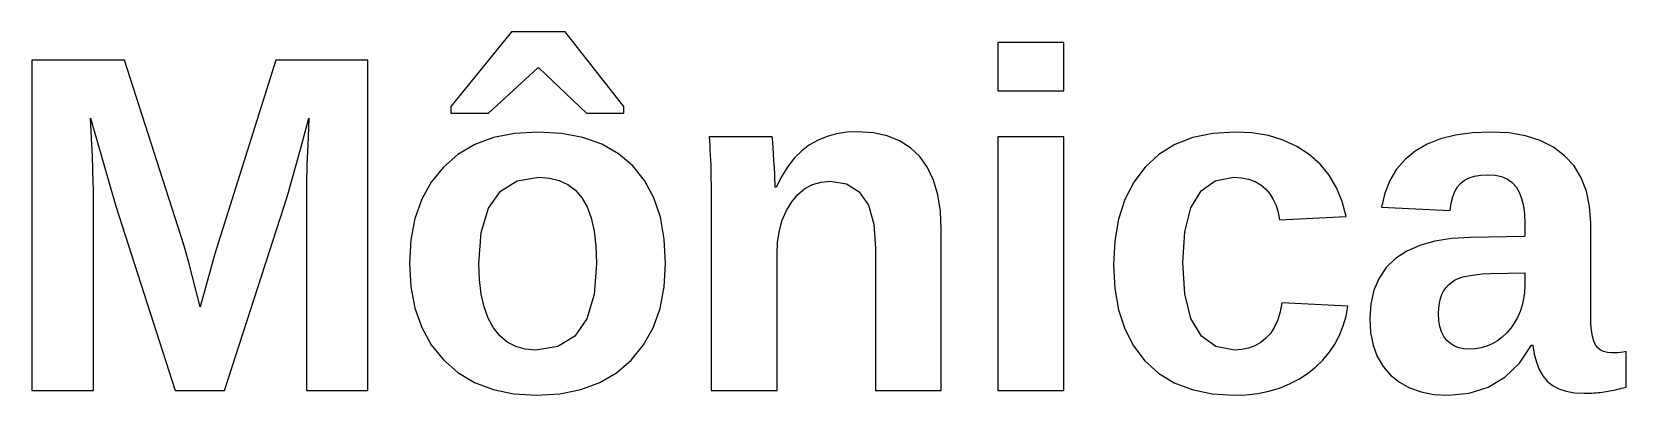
# Model space of a CAD drawing. Header units: metres. Extents: x 18 to 589, y 31 to 387.
# Drawn here: x 100.05 to 136.9, y 59.57 to 67.97 of the extents above; entities that cross this region are included whole.
import ezdxf

# ---------------------------------------------------------------- set-up
doc = ezdxf.new("R2010")
doc.units = ezdxf.units.M

msp = doc.modelspace()

# ---------------------------------------------------------------- linework, layer by layer
for p, q in [((111.138, 67.9728), (109.738, 66.2477)), ((112.38, 67.9728), (111.138, 67.9728)), ((113.736, 66.2477), (112.38, 67.9728)), ((123.906, 67.7287), (122.381, 67.7287)), ((122.381, 67.7287), (122.381, 66.6057)), ((123.906, 66.6057), (123.906, 67.7287)), ((102.197, 67.3218), (100.054, 67.3218)), ((100.054, 67.3218), (100.054, 59.678)), ((103.564, 63.047), (102.197, 67.3218)), ((105.69, 67.3218), (104.285, 62.8353)), ((107.822, 67.3218), (105.69, 67.3218)), ((107.822, 59.678), (107.822, 67.3218)), ((110.606, 66.0957), (111.751, 67.1373)), ((111.751, 67.1373), (111.773, 67.1373)), ((111.773, 67.1373), (112.874, 66.0957)), ((122.381, 66.6057), (123.906, 66.6057)), ((101.434, 65.507), (101.41, 65.9764)), ((101.41, 65.9764), (101.991, 63.9421)), ((106.309, 65.428), (106.455, 65.9764)), ((106.455, 65.9764), (106.438, 65.5405)), ((109.738, 66.2477), (109.738, 66.0957)), ((109.738, 66.0957), (110.606, 66.0957)), ((112.874, 66.0957), (113.736, 66.0957)), ((113.736, 66.0957), (113.736, 66.2477)), ((111.214, 65.6239), (110.727, 65.5265)), ((111.751, 65.6563), (111.214, 65.6239)), ((112.299, 65.625), (111.751, 65.6563)), ((112.792, 65.5309), (112.299, 65.625)), ((118.656, 65.6131), (118.434, 65.5524)), ((118.893, 65.6496), (118.656, 65.6131)), ((119.144, 65.6617), (118.893, 65.6496)), ((119.5, 65.6387), (119.144, 65.6617)), ((119.821, 65.5697), (119.5, 65.6387)), ((127.351, 65.6239), (126.886, 65.5265)), ((127.864, 65.6563), (127.351, 65.6239)), ((128.264, 65.6355), (127.864, 65.6563)), ((128.636, 65.573), (128.264, 65.6355)), ((133.347, 65.6386), (132.962, 65.5856)), ((133.769, 65.6563), (133.347, 65.6386)), ((134.193, 65.6344), (133.769, 65.6563)), ((134.577, 65.5686), (134.193, 65.6344)), ((101.452, 65.1058), (101.434, 65.507)), ((106.179, 64.9504), (106.309, 65.428)), ((106.438, 65.5405), (106.424, 65.1874)), ((110.289, 65.3643), (109.902, 65.1372)), ((110.727, 65.5265), (110.289, 65.3643)), ((113.231, 65.3741), (112.792, 65.5309)), ((113.615, 65.1546), (113.231, 65.3741)), ((117.164, 65.5478), (115.71, 65.5478)), ((115.71, 65.5478), (115.716, 65.4498)), ((115.716, 65.4498), (115.722, 65.3469)), ((115.722, 65.3469), (115.728, 65.2389)), ((115.728, 65.2389), (115.734, 65.1259)), ((117.171, 65.4928), (117.164, 65.5478)), ((117.178, 65.4103), (117.171, 65.4928)), ((117.187, 65.3001), (117.178, 65.4103)), ((117.197, 65.1624), (117.187, 65.3001)), ((118.032, 65.3579), (117.851, 65.2216)), ((118.225, 65.4673), (118.032, 65.3579)), ((118.434, 65.5524), (118.225, 65.4673)), ((120.107, 65.4547), (119.821, 65.5697)), ((120.359, 65.2937), (120.107, 65.4547)), ((120.576, 65.0867), (120.359, 65.2937)), ((123.906, 65.5478), (122.381, 65.5478)), ((122.381, 65.5478), (122.381, 59.678)), ((123.906, 59.678), (123.906, 65.5478)), ((126.47, 65.3643), (126.104, 65.1372)), ((126.886, 65.5265), (126.47, 65.3643)), ((128.979, 65.4688), (128.636, 65.573)), ((129.293, 65.323), (128.979, 65.4688)), ((129.579, 65.1355), (129.293, 65.323)), ((132.303, 65.3733), (132.03, 65.2141)), ((132.614, 65.4971), (132.303, 65.3733)), ((132.962, 65.5856), (132.614, 65.4971)), ((134.92, 65.4591), (134.577, 65.5686)), ((135.222, 65.3056), (134.92, 65.4591)), ((135.483, 65.1084), (135.222, 65.3056)), ((101.465, 64.7727), (101.452, 65.1058)), ((106.065, 64.5436), (106.179, 64.9504)), ((106.413, 64.9173), (106.407, 64.73)), ((106.424, 65.1874), (106.413, 64.9173)), ((109.902, 65.1372), (109.565, 64.8453)), ((113.945, 64.8724), (113.615, 65.1546)), ((114.218, 64.5314), (113.945, 64.8724)), ((115.734, 65.1259), (115.74, 65.008)), ((115.74, 65.008), (115.744, 64.8807)), ((115.744, 64.8807), (115.748, 64.7398)), ((117.207, 64.9972), (117.197, 65.1624)), ((117.217, 64.8293), (117.207, 64.9972)), ((117.528, 64.8606), (117.386, 64.6358)), ((117.684, 65.0559), (117.528, 64.8606)), ((117.851, 65.2216), (117.684, 65.0559)), ((120.756, 64.8354), (120.576, 65.0867)), ((126.104, 65.1372), (125.786, 64.8453)), ((129.83, 64.9113), (129.579, 65.1355)), ((130.04, 64.6555), (129.83, 64.9113)), ((131.795, 65.0207), (131.599, 64.7941)), ((132.03, 65.2141), (131.795, 65.0207)), ((135.7, 64.8708), (135.483, 65.1084)), ((135.868, 64.5963), (135.7, 64.8708)), ((101.473, 64.5078), (101.465, 64.7727)), ((101.475, 64.3109), (101.473, 64.5078)), ((105.968, 64.2075), (106.065, 64.5436)), ((106.403, 64.5627), (106.402, 64.4997)), ((106.402, 64.4997), (106.402, 64.4368)), ((106.404, 64.6256), (106.403, 64.5627)), ((106.407, 64.73), (106.404, 64.6256)), ((109.283, 64.4967), (109.065, 64.0997)), ((109.565, 64.8453), (109.283, 64.4967)), ((110.884, 64.2908), (111.273, 64.5297)), ((111.273, 64.5297), (111.773, 64.6093)), ((111.773, 64.6093), (112.021, 64.5905)), ((112.021, 64.5905), (112.244, 64.5338)), ((112.244, 64.5338), (112.442, 64.4394)), ((114.43, 64.1355), (114.218, 64.5314)), ((115.748, 64.7398), (115.751, 64.5852)), ((115.751, 64.5852), (115.753, 64.417)), ((117.224, 64.6839), (117.217, 64.8293)), ((117.23, 64.5607), (117.224, 64.6839)), ((117.233, 64.4599), (117.23, 64.5607)), ((117.386, 64.6358), (117.256, 64.3814)), ((118.101, 64.4411), (118.296, 64.4981)), ((118.296, 64.4981), (118.509, 64.5171)), ((118.509, 64.5171), (118.886, 64.4553)), ((120.895, 64.5416), (120.756, 64.8354)), ((120.995, 64.2052), (120.895, 64.5416)), ((125.523, 64.4951), (125.318, 64.0936)), ((125.786, 64.8453), (125.523, 64.4951)), ((127.078, 64.2943), (127.408, 64.5306)), ((127.408, 64.5306), (127.832, 64.6093)), ((127.832, 64.6093), (128.014, 64.5986)), ((128.014, 64.5986), (128.179, 64.5664)), ((128.179, 64.5664), (128.327, 64.5127)), ((128.327, 64.5127), (128.457, 64.4375)), ((130.211, 64.368), (130.04, 64.6555)), ((131.442, 64.5342), (131.324, 64.2412)), ((131.599, 64.7941), (131.442, 64.5342)), ((133.082, 64.4764), (133.171, 64.5457)), ((133.171, 64.5457), (133.277, 64.5997)), ((133.277, 64.5997), (133.401, 64.6382)), ((133.401, 64.6382), (133.543, 64.6613)), ((133.543, 64.6613), (133.704, 64.669)), ((133.704, 64.669), (133.876, 64.6579)), ((133.876, 64.6579), (134.027, 64.6243)), ((134.027, 64.6243), (134.159, 64.5684)), ((134.159, 64.5684), (134.27, 64.4902)), ((134.27, 64.4902), (134.36, 64.3896)), ((135.989, 64.2849), (135.868, 64.5963)), ((101.475, 59.678), (101.475, 64.3109)), ((105.886, 63.9421), (105.968, 64.2075)), ((106.402, 64.4368), (106.401, 64.3739)), ((106.401, 64.3739), (106.401, 64.3109)), ((106.401, 64.3109), (106.401, 59.678)), ((110.606, 63.8926), (110.884, 64.2908)), ((112.442, 64.4394), (112.616, 64.3073)), ((112.616, 64.3073), (112.765, 64.1373)), ((112.765, 64.1373), (112.888, 63.9255)), ((114.581, 63.6847), (114.43, 64.1355)), ((115.753, 64.417), (115.753, 64.235)), ((115.753, 64.235), (115.753, 59.678)), ((117.234, 64.3814), (117.233, 64.4599)), ((117.256, 64.3814), (117.234, 64.3814)), ((117.617, 64.0424), (117.761, 64.2133)), ((117.761, 64.2133), (117.922, 64.3462)), ((117.922, 64.3462), (118.101, 64.4411)), ((118.886, 64.4553), (119.179, 64.2697)), ((119.179, 64.2697), (119.389, 63.9605)), ((121.055, 63.8264), (120.995, 64.2052)), ((126.843, 63.9004), (127.078, 64.2943)), ((128.457, 64.4375), (128.57, 64.3408)), ((128.57, 64.3408), (128.666, 64.2261)), ((128.666, 64.2261), (128.747, 64.0969)), ((130.341, 64.0488), (130.211, 64.368)), ((131.324, 64.2412), (131.246, 63.9149)), ((132.861, 64.0068), (132.899, 64.1545)), ((132.899, 64.1545), (132.948, 64.282)), ((132.948, 64.282), (133.009, 64.3893)), ((133.009, 64.3893), (133.082, 64.4764)), ((134.36, 64.3896), (134.432, 64.266)), ((134.432, 64.266), (134.488, 64.1188)), ((136.061, 63.9366), (135.989, 64.2849)), ((101.991, 63.9421), (103.369, 59.678)), ((104.508, 59.678), (105.886, 63.9421)), ((109.065, 64.0997), (108.908, 63.6543)), ((110.439, 63.3351), (110.606, 63.8926)), ((112.888, 63.9255), (112.984, 63.6677)), ((117.4, 63.6197), (117.495, 63.8418)), ((117.495, 63.8418), (117.617, 64.0424)), ((119.389, 63.9605), (119.514, 63.5276)), ((121.075, 63.405), (121.055, 63.8264)), ((125.318, 64.0936), (125.171, 63.6406)), ((126.702, 63.349), (126.843, 63.9004)), ((128.747, 64.0969), (128.812, 63.9531)), ((128.812, 63.9531), (128.861, 63.7948)), ((128.861, 63.7948), (128.895, 63.622)), ((130.43, 63.6979), (130.341, 64.0488)), ((131.246, 63.9149), (132.836, 63.8389)), ((132.836, 63.8389), (132.861, 64.0068)), ((134.488, 64.1188), (134.529, 63.9479)), ((134.529, 63.9479), (134.553, 63.7534)), ((134.553, 63.7534), (134.561, 63.5352)), ((136.085, 63.5514), (136.061, 63.9366)), ((108.908, 63.6543), (108.815, 63.1605)), ((112.984, 63.6677), (113.052, 63.3639)), ((114.672, 63.1789), (114.581, 63.6847)), ((117.332, 63.3761), (117.4, 63.6197)), ((119.514, 63.5276), (119.556, 62.9709)), ((121.075, 59.678), (121.075, 63.405)), ((125.171, 63.6406), (125.083, 63.1362)), ((128.895, 63.622), (130.43, 63.6979)), ((134.561, 63.5352), (134.561, 63.2368)), ((136.085, 61.414), (136.085, 63.5514)), ((103.683, 62.6346), (103.564, 63.047)), ((108.815, 63.1605), (108.783, 62.6183)), ((110.384, 62.6183), (110.439, 63.3351)), ((113.052, 63.3639), (113.093, 63.0141)), ((113.093, 63.0141), (113.107, 62.6183)), ((114.702, 62.6183), (114.672, 63.1789)), ((117.278, 62.8245), (117.291, 63.111)), ((117.291, 63.111), (117.332, 63.3761)), ((125.083, 63.1362), (125.054, 62.5804)), ((126.655, 62.6401), (126.702, 63.349)), ((132.135, 63.0341), (131.833, 62.8991)), ((132.48, 63.1318), (132.135, 63.0341)), ((132.867, 63.1921), (132.48, 63.1318)), ((133.297, 63.2151), (132.867, 63.1921)), ((134.561, 63.2368), (133.297, 63.2151)), ((104.285, 62.8353), (103.944, 61.6093)), ((117.278, 59.678), (117.278, 62.8245)), ((119.556, 62.9709), (119.556, 59.678)), ((131.574, 62.7268), (131.36, 62.5185)), ((131.833, 62.8991), (131.574, 62.7268)), ((103.944, 61.6093), (103.683, 62.6346)), ((108.783, 62.6183), (108.815, 62.0741)), ((110.397, 62.2443), (110.384, 62.6183)), ((113.107, 62.6183), (113.051, 61.8957)), ((114.67, 62.0723), (114.702, 62.6183)), ((125.054, 62.5804), (125.083, 62.0369)), ((126.702, 61.9096), (126.655, 62.6401)), ((131.36, 62.5185), (131.194, 62.2755)), ((133.025, 62.2684), (133.127, 62.3034)), ((133.127, 62.3034), (133.253, 62.3326)), ((133.253, 62.3326), (133.404, 62.356)), ((133.404, 62.356), (133.579, 62.3734)), ((133.579, 62.3734), (133.78, 62.385)), ((133.78, 62.385), (134.561, 62.3959)), ((134.561, 62.3959), (134.561, 62.0975)), ((108.815, 62.0741), (108.908, 61.5785)), ((110.438, 61.9079), (110.397, 62.2443)), ((114.575, 61.5754), (114.67, 62.0723)), ((125.083, 62.0369), (125.17, 61.5435)), ((126.846, 61.3415), (126.702, 61.9096)), ((131.075, 61.9977), (131.004, 61.6853)), ((131.194, 62.2755), (131.075, 61.9977)), ((132.644, 61.8948), (132.686, 61.9781)), ((132.686, 61.9781), (132.737, 62.0523)), ((132.737, 62.0523), (132.797, 62.1184)), ((132.797, 62.1184), (132.864, 62.1764)), ((132.864, 62.1764), (132.941, 62.2264)), ((132.941, 62.2264), (133.025, 62.2684)), ((134.554, 61.9451), (134.534, 61.7959)), ((134.561, 62.0975), (134.554, 61.9451)), ((108.908, 61.5785), (109.065, 61.1315)), ((110.506, 61.6089), (110.438, 61.9079)), ((110.601, 61.3476), (110.506, 61.6089)), ((113.051, 61.8957), (112.882, 61.3337)), ((114.417, 61.1279), (114.575, 61.5754)), ((125.17, 61.5435), (125.316, 61.1003)), ((128.944, 61.7015), (128.907, 61.4953)), ((130.474, 61.631), (128.944, 61.7015)), ((130.43, 61.3953), (130.474, 61.631)), ((131.004, 61.6853), (130.98, 61.3381)), ((132.57, 61.4574), (132.574, 61.5824)), ((132.574, 61.5824), (132.588, 61.6969)), ((132.588, 61.6969), (132.612, 61.8011)), ((132.612, 61.8011), (132.644, 61.8948)), ((134.5, 61.65), (134.453, 61.5073)), ((134.534, 61.7959), (134.5, 61.65)), ((110.723, 61.1237), (110.601, 61.3476)), ((112.882, 61.3337), (112.601, 60.9323)), ((127.086, 60.9357), (126.846, 61.3415)), ((128.852, 61.3105), (128.779, 61.1472)), ((128.907, 61.4953), (128.852, 61.3105)), ((130.366, 61.1701), (130.43, 61.3953)), ((130.98, 61.3381), (130.999, 61.0168)), ((132.577, 61.2989), (132.57, 61.4574)), ((132.601, 61.1575), (132.577, 61.2989)), ((134.32, 61.2361), (134.238, 61.1162)), ((134.393, 61.3679), (134.32, 61.2361)), ((134.453, 61.5073), (134.393, 61.3679)), ((136.09, 61.2288), (136.085, 61.414)), ((136.103, 61.0681), (136.09, 61.2288)), ((109.065, 61.1315), (109.283, 60.7331)), ((110.87, 60.9392), (110.723, 61.1237)), ((111.042, 60.7957), (110.87, 60.9392)), ((112.601, 60.9323), (112.208, 60.6914)), ((114.195, 60.7296), (114.417, 61.1279)), ((125.316, 61.1003), (125.519, 60.7072)), ((127.422, 60.6923), (127.086, 60.9357)), ((128.58, 60.885), (128.458, 60.7864)), ((128.689, 61.0054), (128.58, 60.885)), ((128.779, 61.1472), (128.689, 61.0054)), ((130.172, 60.7508), (130.279, 60.9552)), ((130.279, 60.9552), (130.366, 61.1701)), ((130.999, 61.0168), (131.057, 60.7257)), ((132.639, 61.0333), (132.601, 61.1575)), ((132.693, 60.9262), (132.639, 61.0333)), ((132.762, 60.8362), (132.693, 60.9262)), ((132.845, 60.763), (132.762, 60.8362)), ((133.929, 60.8281), (133.808, 60.7578)), ((134.042, 60.9122), (133.929, 60.8281)), ((134.145, 61.0082), (134.042, 60.9122)), ((134.238, 61.1162), (134.145, 61.0082)), ((136.125, 60.9319), (136.103, 61.0681)), ((136.156, 60.8203), (136.125, 60.9319)), ((136.196, 60.7331), (136.156, 60.8203)), ((109.283, 60.7331), (109.565, 60.3833)), ((111.238, 60.6931), (111.042, 60.7957)), ((111.458, 60.6316), (111.238, 60.6931)), ((111.702, 60.6111), (111.458, 60.6316)), ((112.208, 60.6914), (111.702, 60.6111)), ((113.91, 60.3805), (114.195, 60.7296)), ((125.519, 60.7072), (125.781, 60.3642)), ((127.853, 60.6111), (127.422, 60.6923)), ((128.021, 60.6221), (127.853, 60.6111)), ((128.178, 60.6549), (128.021, 60.6221)), ((128.323, 60.7097), (128.178, 60.6549)), ((128.458, 60.7864), (128.323, 60.7097)), ((129.894, 60.3766), (130.042, 60.5568)), ((130.042, 60.5568), (130.172, 60.7508)), ((131.057, 60.7257), (131.152, 60.4647)), ((131.152, 60.4647), (131.286, 60.234)), ((132.937, 60.706), (132.845, 60.763)), ((133.039, 60.6653), (132.937, 60.706)), ((133.152, 60.6409), (133.039, 60.6653)), ((133.275, 60.6328), (133.152, 60.6409)), ((133.416, 60.6406), (133.275, 60.6328)), ((133.551, 60.664), (133.416, 60.6406)), ((133.682, 60.7031), (133.551, 60.664)), ((133.808, 60.7578), (133.682, 60.7031)), ((134.436, 60.309), (134.718, 60.725)), ((134.718, 60.725), (134.751, 60.725)), ((134.751, 60.725), (134.781, 60.5165)), ((134.781, 60.5165), (134.829, 60.3292)), ((136.247, 60.6657), (136.196, 60.7331)), ((136.309, 60.6133), (136.247, 60.6657)), ((136.384, 60.5759), (136.309, 60.6133)), ((136.47, 60.5535), (136.384, 60.5759)), ((136.568, 60.546), (136.47, 60.5535)), ((136.637, 60.5473), (136.568, 60.546)), ((136.705, 60.5512), (136.637, 60.5473)), ((136.772, 60.5577), (136.705, 60.5512)), ((136.839, 60.5668), (136.772, 60.5577)), ((136.904, 60.5786), (136.839, 60.5668)), ((136.904, 59.7539), (136.904, 60.5786)), ((109.565, 60.3833), (109.901, 60.0903)), ((109.901, 60.0903), (110.284, 59.8625)), ((113.179, 59.8615), (113.569, 60.0886)), ((113.569, 60.0886), (113.91, 60.3805)), ((125.781, 60.3642), (126.096, 60.0781)), ((126.096, 60.0781), (126.46, 59.8556)), ((129.342, 59.9388), (129.543, 60.0676)), ((129.543, 60.0676), (129.727, 60.2135)), ((129.727, 60.2135), (129.894, 60.3766)), ((131.286, 60.234), (131.458, 60.0333)), ((134.102, 59.9855), (134.436, 60.309)), ((134.829, 60.3292), (134.895, 60.1632)), ((134.895, 60.1632), (134.978, 60.0184)), ((110.284, 59.8625), (110.715, 59.6997)), ((110.715, 59.6997), (111.193, 59.6021)), ((112.254, 59.602), (112.741, 59.6993)), ((112.741, 59.6993), (113.179, 59.8615)), ((126.46, 59.8556), (126.872, 59.6967)), ((128.645, 59.6623), (128.889, 59.7344)), ((128.889, 59.7344), (129.123, 59.8272)), ((129.123, 59.8272), (129.342, 59.9388)), ((131.458, 60.0333), (131.664, 59.8664)), ((131.664, 59.8664), (131.899, 59.7365)), ((131.899, 59.7365), (132.165, 59.6437)), ((133.277, 59.6157), (133.716, 59.7544)), ((133.716, 59.7544), (134.102, 59.9855)), ((134.978, 60.0184), (135.079, 59.8949)), ((135.079, 59.8949), (135.2, 59.7934)), ((135.2, 59.7934), (135.346, 59.7144)), ((135.346, 59.7144), (135.516, 59.658)), ((136.66, 59.6942), (136.705, 59.7053)), ((136.705, 59.7053), (136.751, 59.7168)), ((136.751, 59.7168), (136.8, 59.7288)), ((136.8, 59.7288), (136.851, 59.7411)), ((136.851, 59.7411), (136.904, 59.7539)), ((100.054, 59.678), (101.475, 59.678)), ((103.369, 59.678), (104.508, 59.678)), ((106.401, 59.678), (107.822, 59.678)), ((111.193, 59.6021), (111.718, 59.5695)), ((111.718, 59.5695), (112.254, 59.602)), ((115.753, 59.678), (117.278, 59.678)), ((119.556, 59.678), (121.075, 59.678)), ((122.381, 59.678), (123.906, 59.678)), ((126.872, 59.6967), (127.333, 59.6013)), ((127.333, 59.6013), (127.843, 59.5695)), ((127.843, 59.5695), (128.121, 59.5798)), ((128.121, 59.5798), (128.389, 59.6107)), ((128.389, 59.6107), (128.645, 59.6623)), ((132.165, 59.6437), (132.461, 59.5881)), ((132.461, 59.5881), (132.787, 59.5695)), ((132.787, 59.5695), (133.277, 59.6157)), ((135.516, 59.658), (135.71, 59.6242)), ((135.71, 59.6242), (135.928, 59.6129)), ((135.928, 59.6129), (135.991, 59.6133)), ((135.991, 59.6133), (136.052, 59.6146)), ((136.052, 59.6146), (136.109, 59.6168)), ((136.109, 59.6168), (136.162, 59.6198)), ((136.162, 59.6198), (136.213, 59.6238)), ((136.213, 59.6238), (136.261, 59.6283)), ((136.261, 59.6283), (136.308, 59.6333)), ((136.308, 59.6333), (136.354, 59.6387)), ((136.354, 59.6387), (136.399, 59.6446)), ((136.399, 59.6446), (136.443, 59.6509)), ((136.443, 59.6509), (136.487, 59.6578)), ((136.487, 59.6578), (136.53, 59.6656)), ((136.53, 59.6656), (136.573, 59.6743)), ((136.573, 59.6743), (136.617, 59.6838)), ((136.617, 59.6838), (136.66, 59.6942))]:
    msp.add_line(p, q)

doc.saveas('drawing.dxf')
